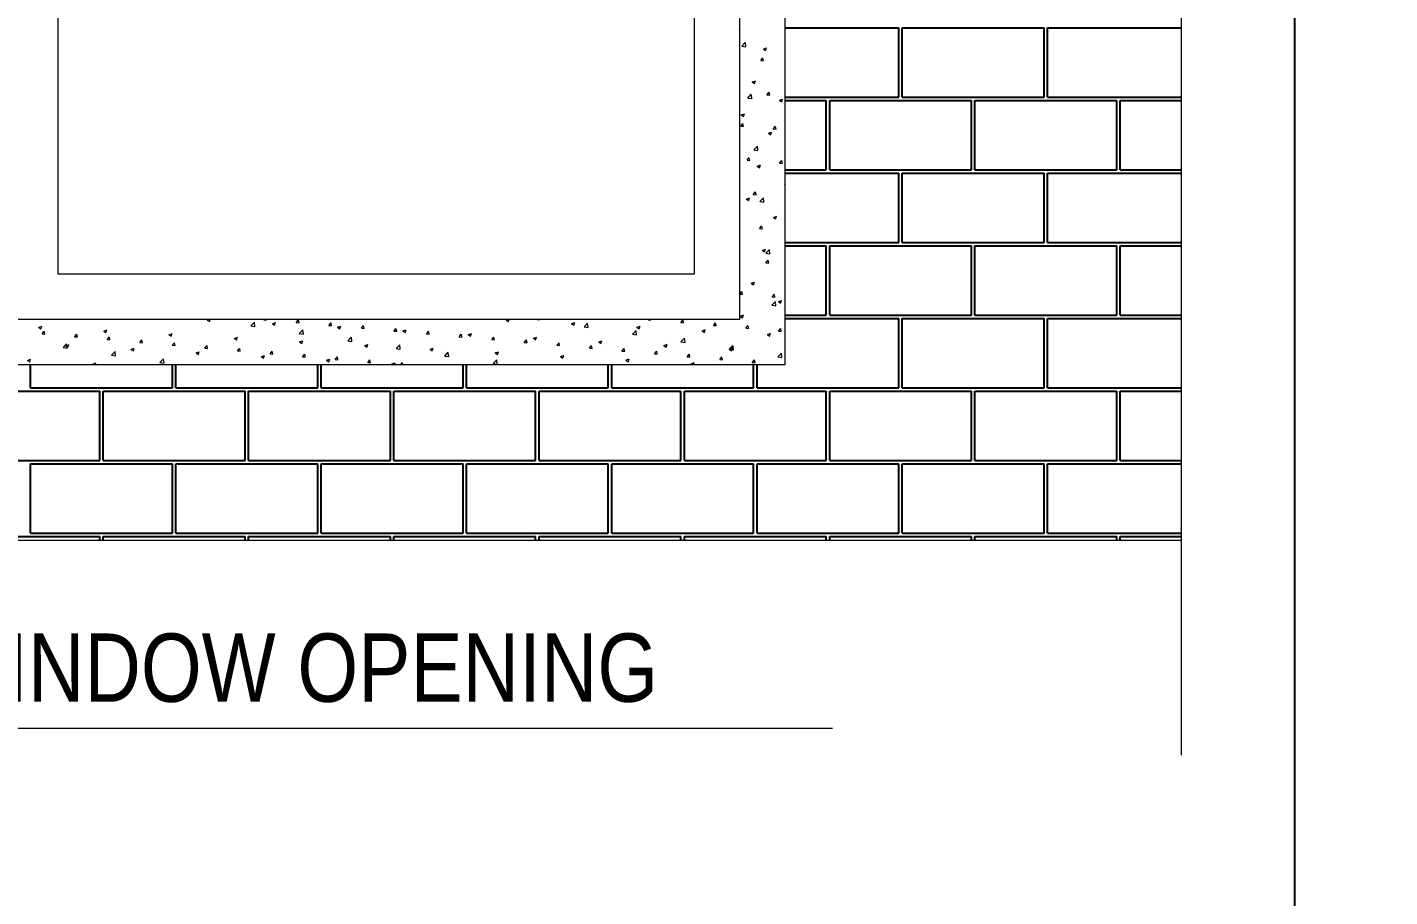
# Model space of a CAD drawing. Header units: metres. Extents: x 385023 to 385532, y 1408468 to 1408621.
# Drawn here: x 385198.04 to 385206.05, y 1408483.78 to 1408488.89 of the extents above; entities that cross this region are included whole.
import ezdxf

# ---------------------------------------------------------------- set-up
doc = ezdxf.new("R2010")
doc.units = ezdxf.units.M
doc.header["$MEASUREMENT"] = 0
doc.styles.add('stylus', font='ARIALN.TTF')

# ---------------------------------------------------------------- blocks, each defined once
blk = doc.blocks.new('A$C222665A7')
at = {"color": 3, "lineweight": 5, "ltscale": 2}
blk.add_line((45.1742, 27.975), (45.1742, 0), dxfattribs=at)
at = {"color": 3, "lineweight": 5}
for p, q in [((44.4016, 3.6051), (44.4016, 14.0958)), ((41.3838, 12.1549), (41.3838, 6.577)), ((41.6937, 12.1549), (41.6937, 6.2671)), ((36.7356, 6.8869), (36.7356, 11.845)), ((41.0739, 11.845), (41.0739, 6.8869)), ((41.3838, 8.555), (41.3839, 8.5551)), ((41.3838, 8.5534), (41.3842, 8.5547)), ((41.3997, 8.4412), (41.4239, 8.4663)), ((41.4276, 8.4366), (41.4242, 8.466)), ((41.3997, 8.4412), (41.4273, 8.4369)), ((41.5472, 8.422), (41.5689, 8.4303)), ((41.5472, 8.422), (41.5626, 8.4116)), ((41.5629, 8.4112), (41.5692, 8.43)), ((41.5289, 8.3432), (41.5438, 8.361)), ((41.5289, 8.3432), (41.5474, 8.3416)), ((41.5477, 8.3412), (41.5442, 8.3607)), ((41.4718, 8.1973), (41.4935, 8.2056)), ((41.4718, 8.1973), (41.4872, 8.1869)), ((41.4875, 8.1865), (41.4938, 8.2053)), ((41.4408, 8.088), (41.4649, 8.1132)), ((41.4687, 8.0834), (41.4653, 8.1128)), ((41.5719, 8.1101), (41.5868, 8.1279)), ((41.5719, 8.1101), (41.5904, 8.1085)), ((41.5907, 8.1081), (41.5872, 8.1276)), ((41.4408, 8.088), (41.4684, 8.0837)), ((41.6567, 8.0725), (41.6784, 8.0808)), ((41.6567, 8.0725), (41.6722, 8.0621)), ((41.6725, 8.0618), (41.6788, 8.0805)), ((41.3926, 7.8964), (41.4075, 7.9142)), ((41.3964, 7.9726), (41.4181, 7.9809)), ((41.3964, 7.9726), (41.4118, 7.9622)), ((41.4115, 7.8945), (41.4079, 7.9139)), ((41.4121, 7.9618), (41.4184, 7.9806)), ((41.3926, 7.8964), (41.4111, 7.8948)), ((41.5813, 7.8478), (41.603, 7.8561)), ((41.5813, 7.8478), (41.5968, 7.8374)), ((41.5971, 7.8371), (41.6034, 7.8558)), ((41.6149, 7.877), (41.6298, 7.8948)), ((41.6149, 7.877), (41.6334, 7.8754)), ((41.6337, 7.875), (41.6302, 7.8945)), ((41.4819, 7.7349), (41.506, 7.76)), ((41.4819, 7.7349), (41.5095, 7.7306)), ((41.5098, 7.7302), (41.5064, 7.7597)), ((41.4356, 7.6634), (41.4505, 7.6812)), ((41.4356, 7.6634), (41.4541, 7.6617)), ((41.4545, 7.6614), (41.4509, 7.6808)), ((41.5059, 7.6231), (41.5276, 7.6314)), ((41.5217, 7.6123), (41.528, 7.6311)), ((41.6579, 7.6439), (41.6728, 7.6617)), ((41.6579, 7.6439), (41.6764, 7.6423)), ((41.6767, 7.642), (41.6732, 7.6614)), ((41.5059, 7.6231), (41.5214, 7.6127)), ((41.4786, 7.4303), (41.4935, 7.4481)), ((41.4975, 7.4283), (41.4939, 7.4477)), ((41.6909, 7.4983), (41.6937, 7.4994)), ((41.6909, 7.4983), (41.6937, 7.4964)), ((41.4305, 7.3984), (41.4522, 7.4067)), ((41.4305, 7.3984), (41.446, 7.388)), ((41.4463, 7.3876), (41.4526, 7.4064)), ((41.4786, 7.4303), (41.4971, 7.4286)), ((41.523, 7.3817), (41.5471, 7.4069)), ((41.523, 7.3817), (41.5505, 7.3774)), ((41.5509, 7.3771), (41.5475, 7.4065)), ((41.6155, 7.2736), (41.6372, 7.2819)), ((41.6155, 7.2736), (41.6309, 7.2632)), ((41.6313, 7.2629), (41.6376, 7.2816)), ((41.5216, 7.1972), (41.5365, 7.215)), ((41.5216, 7.1972), (41.5401, 7.1955)), ((41.5405, 7.1952), (41.5369, 7.2146)), ((41.5401, 7.0489), (41.5618, 7.0572)), ((41.5401, 7.0489), (41.5555, 7.0385)), ((41.5559, 7.0382), (41.5622, 7.0569)), ((41.5641, 7.0285), (41.5882, 7.0537)), ((41.5641, 7.0285), (41.5916, 7.0243)), ((41.5646, 6.9641), (41.5795, 6.9819)), ((41.5835, 6.9621), (41.5799, 6.9816)), ((41.592, 7.0239), (41.5885, 7.0534)), ((41.0739, 6.8869), (36.7356, 6.8869)), ((41.5646, 6.9641), (41.5831, 6.9625)), ((41.4647, 6.8242), (41.4864, 6.8325)), ((41.4647, 6.8242), (41.4801, 6.8138)), ((41.4805, 6.8135), (41.4868, 6.8322)), ((41.3853, 6.7504), (41.4003, 6.7682)), ((41.3853, 6.7504), (41.4038, 6.7488)), ((41.4042, 6.7485), (41.4006, 6.7679)), ((41.6051, 6.6754), (41.6293, 6.7005)), ((41.6076, 6.731), (41.6225, 6.7488)), ((41.6076, 6.731), (41.6261, 6.7294)), ((41.6265, 6.729), (41.6229, 6.7485)), ((41.633, 6.6708), (41.6296, 6.7002)), ((41.6497, 6.6994), (41.6714, 6.7077)), ((41.6497, 6.6994), (41.6651, 6.689)), ((41.6654, 6.6887), (41.6717, 6.7074)), ((41.3893, 6.5995), (41.411, 6.6078)), ((41.4051, 6.5887), (41.4114, 6.6075)), ((41.6051, 6.6754), (41.6327, 6.6711)), ((41.3838, 6.577), (36.4257, 6.577)), ((36.6001, 6.523), (36.6218, 6.5313)), ((36.6001, 6.523), (36.6156, 6.5126)), ((36.6159, 6.5123), (36.6222, 6.531)), ((37.7512, 6.5733), (37.7608, 6.577)), ((37.7512, 6.5733), (37.7666, 6.5629)), ((37.7669, 6.5626), (37.7718, 6.577)), ((38.0494, 6.5333), (38.0735, 6.5584)), ((38.0494, 6.5333), (38.077, 6.529)), ((38.0773, 6.5287), (38.0739, 6.5581)), ((38.1373, 6.5759), (38.1382, 6.577)), ((38.1373, 6.5759), (38.1558, 6.5743)), ((38.1562, 6.574), (38.1556, 6.577)), ((38.1965, 6.5485), (38.2182, 6.5568)), ((38.1965, 6.5485), (38.2119, 6.5381)), ((38.2123, 6.5378), (38.2186, 6.5565)), ((38.3596, 6.5565), (38.3745, 6.5743)), ((38.3596, 6.5565), (38.3781, 6.5549)), ((38.3785, 6.5545), (38.3749, 6.574)), ((38.5819, 6.537), (38.5968, 6.5549)), ((38.5819, 6.537), (38.6004, 6.5354)), ((38.6007, 6.5351), (38.5971, 6.5545)), ((38.6419, 6.5237), (38.6636, 6.532)), ((38.6419, 6.5237), (38.6573, 6.5133)), ((38.6576, 6.5129), (38.6639, 6.5317)), ((38.8041, 6.5176), (38.8191, 6.5354)), ((38.8041, 6.5176), (38.8226, 6.516)), ((38.823, 6.5157), (38.8194, 6.5351)), ((39.0264, 6.4982), (39.0413, 6.516)), ((39.0453, 6.4962), (39.0417, 6.5156)), ((39.7929, 6.574), (39.8008, 6.577)), ((39.7929, 6.574), (39.8083, 6.5636)), ((39.8087, 6.5632), (39.8133, 6.577)), ((40.0037, 6.577), (40.0202, 6.5744)), ((40.0205, 6.5741), (40.0202, 6.577)), ((40.2383, 6.5492), (40.26, 6.5575)), ((40.2383, 6.5492), (40.2537, 6.5388)), ((40.254, 6.5384), (40.2603, 6.5572)), ((40.3234, 6.5274), (40.3475, 6.5526)), ((40.3234, 6.5274), (40.3509, 6.5231)), ((40.3513, 6.5228), (40.3478, 6.5522)), ((40.6836, 6.5243), (40.7053, 6.5327)), ((40.6836, 6.5243), (40.699, 6.5139)), ((40.6994, 6.5136), (40.7056, 6.5323)), ((40.7615, 6.5757), (40.7626, 6.577)), ((40.7615, 6.5757), (40.78, 6.5741)), ((40.7804, 6.5737), (40.7798, 6.577)), ((40.9838, 6.5562), (40.9987, 6.574)), ((40.9838, 6.5562), (41.0023, 6.5546)), ((41.0027, 6.5543), (40.9991, 6.5737)), ((41.2061, 6.5368), (41.221, 6.5546)), ((41.2061, 6.5368), (41.2246, 6.5352)), ((41.2249, 6.5348), (41.2213, 6.5543)), ((41.3893, 6.5995), (41.4047, 6.5891)), ((41.4283, 6.5173), (41.4433, 6.5351)), ((41.4283, 6.5173), (41.4468, 6.5157)), ((41.4472, 6.5154), (41.4436, 6.5348)), ((41.6506, 6.4979), (41.6655, 6.5157)), ((41.6694, 6.4959), (41.6659, 6.5154)), ((36.6245, 6.479), (36.6394, 6.4968)), ((36.6245, 6.479), (36.643, 6.4773)), ((36.6433, 6.477), (36.6397, 6.4964)), ((36.8467, 6.4595), (36.8617, 6.4773)), ((36.8467, 6.4595), (36.8652, 6.4579)), ((36.8656, 6.4576), (36.862, 6.477)), ((37.0455, 6.4982), (37.0672, 6.5065)), ((37.0455, 6.4982), (37.0609, 6.4878)), ((37.0612, 6.4874), (37.0675, 6.5062)), ((37.069, 6.4401), (37.0839, 6.4579)), ((37.069, 6.4401), (37.0875, 6.4385)), ((37.0879, 6.4381), (37.0843, 6.4576)), ((37.2913, 6.4206), (37.3062, 6.4384)), ((37.2913, 6.4206), (37.3098, 6.419)), ((37.3101, 6.4187), (37.3065, 6.4381)), ((37.4908, 6.4734), (37.5125, 6.4817)), ((37.4908, 6.4734), (37.5062, 6.463)), ((37.5066, 6.4626), (37.5129, 6.4814)), ((37.5135, 6.4012), (37.5285, 6.419)), ((37.5324, 6.3992), (37.5288, 6.4187)), ((37.9362, 6.4485), (37.9579, 6.4569)), ((37.9362, 6.4485), (37.9516, 6.4381)), ((37.9519, 6.4378), (37.9582, 6.4565)), ((38.3801, 6.482), (38.4043, 6.5072)), ((38.3801, 6.482), (38.4077, 6.4777)), ((38.3815, 6.4237), (38.4032, 6.432)), ((38.3815, 6.4237), (38.3969, 6.4133)), ((38.3973, 6.413), (38.4035, 6.4317)), ((38.408, 6.4774), (38.4046, 6.5068)), ((38.7108, 6.4307), (38.735, 6.4559)), ((38.7108, 6.4307), (38.7384, 6.4264)), ((38.7387, 6.4261), (38.7353, 6.4555)), ((39.0264, 6.4982), (39.0449, 6.4965)), ((39.0872, 6.4988), (39.1089, 6.5072)), ((39.0872, 6.4988), (39.1026, 6.4884)), ((39.103, 6.4881), (39.1092, 6.5068)), ((39.2487, 6.4787), (39.2636, 6.4965)), ((39.2487, 6.4787), (39.2672, 6.4771)), ((39.2675, 6.4768), (39.2639, 6.4962)), ((39.4709, 6.4593), (39.4859, 6.4771)), ((39.4709, 6.4593), (39.4894, 6.4576)), ((39.4898, 6.4573), (39.4862, 6.4767)), ((39.5326, 6.474), (39.5543, 6.4824)), ((39.5326, 6.474), (39.548, 6.4636)), ((39.5483, 6.4633), (39.5546, 6.482)), ((39.6932, 6.4398), (39.7081, 6.4576)), ((39.6932, 6.4398), (39.7117, 6.4382)), ((39.7121, 6.4379), (39.7085, 6.4573)), ((39.9155, 6.4204), (39.9304, 6.4382)), ((39.9155, 6.4204), (39.934, 6.4188)), ((39.9343, 6.4184), (39.9307, 6.4378)), ((39.9779, 6.4492), (39.9996, 6.4575)), ((39.9779, 6.4492), (39.9933, 6.4388)), ((39.9936, 6.4385), (39.9999, 6.4572)), ((40.1377, 6.4009), (40.1527, 6.4187)), ((40.1566, 6.399), (40.153, 6.4184)), ((40.4232, 6.4244), (40.4449, 6.4327)), ((40.4232, 6.4244), (40.4387, 6.414)), ((40.439, 6.4137), (40.4453, 6.4324)), ((40.6541, 6.4761), (40.6782, 6.5013)), ((40.6541, 6.4761), (40.6816, 6.4718)), ((40.682, 6.4715), (40.6785, 6.5009)), ((40.9848, 6.4248), (41.0089, 6.45)), ((40.9848, 6.4248), (41.0124, 6.4205)), ((41.0127, 6.4202), (41.0093, 6.4496)), ((41.1289, 6.4995), (41.1506, 6.5079)), ((41.1289, 6.4995), (41.1444, 6.4891)), ((41.1447, 6.4888), (41.151, 6.5075)), ((41.5743, 6.4747), (41.596, 6.483)), ((41.5743, 6.4747), (41.5897, 6.4643)), ((41.59, 6.464), (41.5963, 6.4827)), ((41.6506, 6.4979), (41.6691, 6.4963)), ((36.7676, 6.3853), (36.7917, 6.4105)), ((36.7676, 6.3853), (36.7952, 6.381)), ((36.7851, 6.3982), (36.8068, 6.4066)), ((36.7851, 6.3982), (36.8005, 6.3878)), ((36.7955, 6.3807), (36.7921, 6.4101)), ((36.8009, 6.3875), (36.8071, 6.4062)), ((37.0983, 6.334), (37.1225, 6.3592)), ((37.0983, 6.334), (37.1259, 6.3297)), ((37.1262, 6.3294), (37.1228, 6.3588)), ((37.2305, 6.3734), (37.2521, 6.3817)), ((37.2305, 6.3734), (37.2459, 6.363)), ((37.2462, 6.3627), (37.2525, 6.3814)), ((37.5135, 6.4012), (37.532, 6.3996)), ((37.6758, 6.3486), (37.6975, 6.3569)), ((37.6758, 6.3486), (37.6912, 6.3382)), ((37.6915, 6.3379), (37.6978, 6.3566)), ((37.7358, 6.3817), (37.7507, 6.3995)), ((37.7358, 6.3817), (37.7543, 6.3801)), ((37.7547, 6.3798), (37.7511, 6.3992)), ((37.9581, 6.3623), (37.973, 6.3801)), ((37.9581, 6.3623), (37.9766, 6.3607)), ((37.9769, 6.3603), (37.9733, 6.3798)), ((38.1211, 6.3238), (38.1428, 6.3321)), ((38.1211, 6.3238), (38.1365, 6.3134)), ((38.1369, 6.313), (38.1432, 6.3318)), ((38.1803, 6.3428), (38.1953, 6.3607)), ((38.1803, 6.3428), (38.1988, 6.3412)), ((38.1992, 6.3409), (38.1956, 6.3603)), ((38.4026, 6.3234), (38.4175, 6.3412)), ((38.4026, 6.3234), (38.4211, 6.3218)), ((38.4214, 6.3215), (38.4179, 6.3409)), ((38.8268, 6.3989), (38.8485, 6.4072)), ((38.8268, 6.3989), (38.8423, 6.3885)), ((38.8426, 6.3882), (38.8489, 6.4069)), ((39.0416, 6.3794), (39.0657, 6.4046)), ((39.0416, 6.3794), (39.0691, 6.3751)), ((39.0695, 6.3748), (39.066, 6.4042)), ((39.2722, 6.3741), (39.2939, 6.3824)), ((39.2722, 6.3741), (39.2876, 6.3637)), ((39.2879, 6.3634), (39.2942, 6.3821)), ((39.3723, 6.3281), (39.3964, 6.3533)), ((39.3723, 6.3281), (39.3998, 6.3239)), ((39.4002, 6.3235), (39.3968, 6.353)), ((39.7175, 6.3493), (39.7392, 6.3576)), ((39.7175, 6.3493), (39.7329, 6.3389)), ((39.7333, 6.3385), (39.7396, 6.3573)), ((40.1377, 6.4009), (40.1562, 6.3993)), ((40.1629, 6.3244), (40.1846, 6.3328)), ((40.1629, 6.3244), (40.1783, 6.314)), ((40.1786, 6.3137), (40.1849, 6.3324)), ((40.36, 6.3815), (40.3749, 6.3993)), ((40.36, 6.3815), (40.3785, 6.3799)), ((40.3788, 6.3795), (40.3753, 6.399)), ((40.5823, 6.362), (40.5972, 6.3798)), ((40.5823, 6.362), (40.6008, 6.3604)), ((40.6011, 6.3601), (40.5975, 6.3795)), ((40.8045, 6.3426), (40.8195, 6.3604)), ((40.8045, 6.3426), (40.823, 6.341)), ((40.8234, 6.3406), (40.8198, 6.3601)), ((40.8686, 6.3996), (40.8903, 6.4079)), ((40.8686, 6.3996), (40.884, 6.3892)), ((40.8843, 6.3888), (40.8906, 6.4076)), ((41.0268, 6.3231), (41.0417, 6.3409)), ((41.0268, 6.3231), (41.0453, 6.3215)), ((41.0456, 6.3212), (41.0421, 6.3406)), ((41.3139, 6.3748), (41.3356, 6.3831)), ((41.3139, 6.3748), (41.3293, 6.3644)), ((41.3155, 6.3735), (41.3396, 6.3987)), ((41.3155, 6.3735), (41.3431, 6.3693)), ((41.3297, 6.364), (41.336, 6.3828)), ((41.3434, 6.3689), (41.34, 6.3984)), ((41.6462, 6.3222), (41.6704, 6.3474)), ((41.6741, 6.3176), (41.6707, 6.3471)), ((41.6937, 6.2671), (36.1158, 6.2671)), ((36.5247, 6.2983), (36.5464, 6.3066)), ((36.5247, 6.2983), (36.5402, 6.2879)), ((36.5405, 6.2876), (36.5468, 6.3063)), ((36.9701, 6.2735), (36.9918, 6.2818)), ((36.9701, 6.2735), (36.9795, 6.2671)), ((36.9873, 6.2671), (36.9921, 6.2815)), ((37.429, 6.2827), (37.4532, 6.3079)), ((37.429, 6.2827), (37.4566, 6.2784)), ((37.4569, 6.2781), (37.4535, 6.3075)), ((38.5665, 6.299), (38.5882, 6.3073)), ((38.5665, 6.299), (38.5819, 6.2886)), ((38.5822, 6.2882), (38.5885, 6.307)), ((38.6249, 6.304), (38.6398, 6.3218)), ((38.6249, 6.304), (38.6434, 6.3023)), ((38.6437, 6.302), (38.6401, 6.3214)), ((38.8471, 6.2845), (38.8621, 6.3023)), ((38.8471, 6.2845), (38.8656, 6.2829)), ((38.866, 6.2826), (38.8624, 6.302)), ((39.0118, 6.2741), (39.0335, 6.2825)), ((39.0118, 6.2741), (39.0222, 6.2671)), ((39.0288, 6.2671), (39.0338, 6.2821)), ((39.0711, 6.2671), (39.0843, 6.2829)), ((39.0875, 6.2671), (39.0847, 6.2825)), ((39.703, 6.2768), (39.7271, 6.302)), ((39.703, 6.2768), (39.7306, 6.2726)), ((39.7309, 6.2722), (39.7275, 6.3017)), ((40.6082, 6.2996), (40.6299, 6.308)), ((40.6082, 6.2996), (40.6236, 6.2892)), ((40.624, 6.2889), (40.6302, 6.3076)), ((41.0535, 6.2748), (41.0752, 6.2831)), ((41.0535, 6.2748), (41.065, 6.2671)), ((41.0703, 6.2671), (41.0756, 6.2828)), ((41.2491, 6.3037), (41.264, 6.3215)), ((41.2491, 6.3037), (41.2676, 6.3021)), ((41.2679, 6.3017), (41.2643, 6.3212)), ((41.4713, 6.2843), (41.4863, 6.3021)), ((41.4713, 6.2843), (41.4898, 6.2826)), ((41.4902, 6.2823), (41.4866, 6.3017)), ((41.6462, 6.3222), (41.6738, 6.318)), ((44.4016, 5.0692), (33.4079, 5.0692)), ((35.8725, 3.7888), (42.0193, 3.7888))]:
    blk.add_line(p, q, dxfattribs=at)
at = {"color": 8}
for p, q in [((41.6937, 8.5669), (42.4723, 8.5669)), ((42.4723, 8.0943), (42.4723, 8.5669)), ((42.4955, 8.0943), (42.4955, 8.5669)), ((42.4955, 8.5669), (43.4639, 8.5669)), ((43.4639, 8.0943), (43.4639, 8.5669)), ((43.4872, 8.0943), (43.4872, 8.5669)), ((43.4872, 8.5669), (44.4016, 8.5669)), ((41.6937, 8.0943), (42.4723, 8.0943)), ((42.4955, 8.0943), (43.4639, 8.0943)), ((43.4872, 8.0943), (44.4016, 8.0943)), ((41.6937, 8.0711), (41.9765, 8.0711)), ((41.9765, 7.5985), (41.9765, 8.0711)), ((41.9997, 7.5985), (41.9997, 8.0711)), ((41.9997, 8.0711), (42.9681, 8.0711)), ((42.9681, 7.5985), (42.9681, 8.0711)), ((42.9913, 7.5985), (42.9913, 8.0711)), ((42.9913, 8.0711), (43.9597, 8.0711)), ((43.9597, 7.5985), (43.9597, 8.0711)), ((43.983, 7.5985), (43.983, 8.0711)), ((43.983, 8.0711), (44.4016, 8.0711)), ((41.6937, 7.5985), (41.9765, 7.5985)), ((41.6937, 7.5752), (42.4723, 7.5752)), ((41.9997, 7.5985), (42.9681, 7.5985)), ((42.4723, 7.1027), (42.4723, 7.5752)), ((42.4955, 7.1027), (42.4955, 7.5752)), ((42.4955, 7.5752), (43.4639, 7.5752)), ((42.9913, 7.5985), (43.9597, 7.5985)), ((43.4639, 7.1027), (43.4639, 7.5752)), ((43.4872, 7.1027), (43.4872, 7.5752)), ((43.4872, 7.5752), (44.4016, 7.5752)), ((43.983, 7.5985), (44.4016, 7.5985)), ((41.6937, 7.1027), (42.4723, 7.1027)), ((41.6937, 7.0794), (41.9765, 7.0794)), ((41.9765, 6.6069), (41.9765, 7.0794)), ((41.9997, 6.6069), (41.9997, 7.0794)), ((41.9997, 7.0794), (42.9681, 7.0794)), ((42.4955, 7.1027), (43.4639, 7.1027)), ((42.9681, 6.6069), (42.9681, 7.0794)), ((42.9913, 6.6069), (42.9913, 7.0794)), ((42.9913, 7.0794), (43.9597, 7.0794)), ((43.4872, 7.1027), (44.4016, 7.1027)), ((43.9597, 6.6069), (43.9597, 7.0794)), ((43.983, 6.6069), (43.983, 7.0794)), ((43.983, 7.0794), (44.4016, 7.0794)), ((41.6937, 6.6069), (41.9765, 6.6069)), ((41.9997, 6.6069), (42.9681, 6.6069)), ((42.9913, 6.6069), (43.9597, 6.6069)), ((43.983, 6.6069), (44.4016, 6.6069)), ((41.6937, 6.5836), (42.4723, 6.5836)), ((42.4723, 6.1111), (42.4723, 6.5836)), ((42.4955, 6.1111), (42.4955, 6.5836)), ((42.4955, 6.5836), (43.4639, 6.5836)), ((43.4639, 6.1111), (43.4639, 6.5836)), ((43.4872, 6.1111), (43.4872, 6.5836)), ((43.4872, 6.5836), (44.4016, 6.5836)), ((36.5458, 6.1111), (36.5458, 6.2671)), ((37.5142, 6.1111), (37.5142, 6.2671)), ((37.5374, 6.1111), (37.5374, 6.2671)), ((38.5058, 6.1111), (38.5058, 6.2671)), ((38.529, 6.1111), (38.529, 6.2671)), ((39.4974, 6.1111), (39.4974, 6.2671)), ((39.5207, 6.1111), (39.5207, 6.2671)), ((40.489, 6.1111), (40.489, 6.2671)), ((40.5123, 6.1111), (40.5123, 6.2671)), ((41.4807, 6.1111), (41.4807, 6.2671)), ((41.5039, 6.1111), (41.5039, 6.2671)), ((36.05, 6.0878), (37.0184, 6.0878)), ((36.5458, 6.1111), (37.5142, 6.1111)), ((37.0184, 5.6152), (37.0184, 6.0878)), ((37.0416, 5.6152), (37.0416, 6.0878)), ((37.0416, 6.0878), (38.01, 6.0878)), ((37.5374, 6.1111), (38.5058, 6.1111)), ((38.01, 5.6152), (38.01, 6.0878)), ((38.0332, 5.6152), (38.0332, 6.0878)), ((38.0332, 6.0878), (39.0016, 6.0878)), ((38.529, 6.1111), (39.4974, 6.1111)), ((39.0016, 5.6152), (39.0016, 6.0878)), ((39.0248, 6.0878), (39.9932, 6.0878)), ((39.0248, 5.6152), (39.0248, 6.0878)), ((39.5207, 6.1111), (40.489, 6.1111)), ((39.9932, 5.6152), (39.9932, 6.0878)), ((40.0165, 5.6152), (40.0165, 6.0878)), ((40.0165, 6.0878), (40.9849, 6.0878)), ((40.5123, 6.1111), (41.4807, 6.1111)), ((40.9849, 5.6152), (40.9849, 6.0878)), ((41.0081, 5.6152), (41.0081, 6.0878)), ((41.0081, 6.0878), (41.9765, 6.0878)), ((41.5039, 6.1111), (42.4723, 6.1111)), ((41.9765, 5.6152), (41.9765, 6.0878)), ((41.9997, 5.6152), (41.9997, 6.0878)), ((41.9997, 6.0878), (42.9681, 6.0878)), ((42.4955, 6.1111), (43.4639, 6.1111)), ((42.9681, 5.6152), (42.9681, 6.0878)), ((42.9913, 5.6152), (42.9913, 6.0878)), ((42.9913, 6.0878), (43.9597, 6.0878)), ((43.4872, 6.1111), (44.4016, 6.1111)), ((43.9597, 5.6152), (43.9597, 6.0878)), ((43.983, 5.6152), (43.983, 6.0878)), ((43.983, 6.0878), (44.4016, 6.0878)), ((36.05, 5.6152), (37.0184, 5.6152)), ((36.5458, 5.1194), (36.5458, 5.592)), ((36.5458, 5.592), (37.5142, 5.592)), ((37.0416, 5.6152), (38.01, 5.6152)), ((37.5142, 5.1194), (37.5142, 5.592)), ((37.5374, 5.1194), (37.5374, 5.592)), ((37.5374, 5.592), (38.5058, 5.592)), ((38.0332, 5.6152), (39.0016, 5.6152)), ((38.5058, 5.1194), (38.5058, 5.592)), ((38.529, 5.1194), (38.529, 5.592)), ((38.529, 5.592), (39.4974, 5.592)), ((39.0248, 5.6152), (39.9932, 5.6152)), ((39.4974, 5.1194), (39.4974, 5.592)), ((39.5207, 5.592), (40.489, 5.592)), ((39.5207, 5.1194), (39.5207, 5.592)), ((40.0165, 5.6152), (40.9849, 5.6152)), ((40.489, 5.1194), (40.489, 5.592)), ((40.5123, 5.1194), (40.5123, 5.592)), ((40.5123, 5.592), (41.4807, 5.592)), ((41.0081, 5.6152), (41.9765, 5.6152)), ((41.4807, 5.1194), (41.4807, 5.592)), ((41.5039, 5.1194), (41.5039, 5.592)), ((41.5039, 5.592), (42.4723, 5.592)), ((41.9997, 5.6152), (42.9681, 5.6152)), ((42.4723, 5.1194), (42.4723, 5.592)), ((42.4955, 5.1194), (42.4955, 5.592)), ((42.4955, 5.592), (43.4639, 5.592)), ((42.9913, 5.6152), (43.9597, 5.6152)), ((43.4639, 5.1194), (43.4639, 5.592)), ((43.4872, 5.1194), (43.4872, 5.592)), ((43.4872, 5.592), (44.4016, 5.592)), ((43.983, 5.6152), (44.4016, 5.6152)), ((36.5458, 5.1194), (37.5142, 5.1194)), ((37.5374, 5.1194), (38.5058, 5.1194)), ((38.529, 5.1194), (39.4974, 5.1194)), ((39.5207, 5.1194), (40.489, 5.1194)), ((40.5123, 5.1194), (41.4807, 5.1194)), ((41.5039, 5.1194), (42.4723, 5.1194)), ((42.4955, 5.1194), (43.4639, 5.1194)), ((43.4872, 5.1194), (44.4016, 5.1194)), ((36.05, 5.0962), (37.0184, 5.0962)), ((37.0184, 5.0692), (37.0184, 5.0962)), ((37.0416, 5.0692), (37.0416, 5.0962)), ((37.0416, 5.0962), (38.01, 5.0962)), ((38.01, 5.0692), (38.01, 5.0962)), ((38.0332, 5.0692), (38.0332, 5.0962)), ((38.0332, 5.0962), (39.0016, 5.0962)), ((39.0016, 5.0692), (39.0016, 5.0962)), ((39.0248, 5.0962), (39.9932, 5.0962)), ((39.0248, 5.0692), (39.0248, 5.0962)), ((39.9932, 5.0692), (39.9932, 5.0962)), ((40.0165, 5.0692), (40.0165, 5.0962)), ((40.0165, 5.0962), (40.9849, 5.0962)), ((40.9849, 5.0692), (40.9849, 5.0962)), ((41.0081, 5.0692), (41.0081, 5.0962)), ((41.0081, 5.0962), (41.9765, 5.0962)), ((41.9765, 5.0692), (41.9765, 5.0962)), ((41.9997, 5.0692), (41.9997, 5.0962)), ((41.9997, 5.0962), (42.9681, 5.0962)), ((42.9681, 5.0692), (42.9681, 5.0962)), ((42.9913, 5.0692), (42.9913, 5.0962)), ((42.9913, 5.0962), (43.9597, 5.0962)), ((43.9597, 5.0692), (43.9597, 5.0962)), ((43.983, 5.0692), (43.983, 5.0962)), ((43.983, 5.0962), (44.4016, 5.0962))]:
    blk.add_line(p, q, dxfattribs=at)
at = {"color": 3, "lineweight": 5, "ltscale": 2}
blk.add_lwpolyline([(45.1742, 0), (0, 0), (0, 32.3154), (45.1742, 32.3154)], close=True, dxfattribs=at)
at = {"color": 3, "lineweight": 5, "style": 'stylus'}
blk.add_text('WINDOW OPENING', height=0.466114, dxfattribs=at).set_placement((35.876, 3.9691))

msp = doc.modelspace()

# ---------------------------------------------------------------- linework, layer by layer
at = {"color": 3}
msp.add_lwpolyline([(385205.493, 1408528.0694), (385228.9932, 1408528.0694), (385228.9932, 1408481.5056), (385205.493, 1408481.5056)], close=True, dxfattribs=at)

# ---------------------------------------------------------------- block references
at = {"color": 230, "xscale": 0.8610685105425462, "yscale": 0.8610685105425462, "zscale": 0.8610685105425462}
msp.add_blockref('A$C222665A7', (385166.595, 1408481.5056, 0.0252), dxfattribs=at)

doc.saveas('drawing.dxf')
